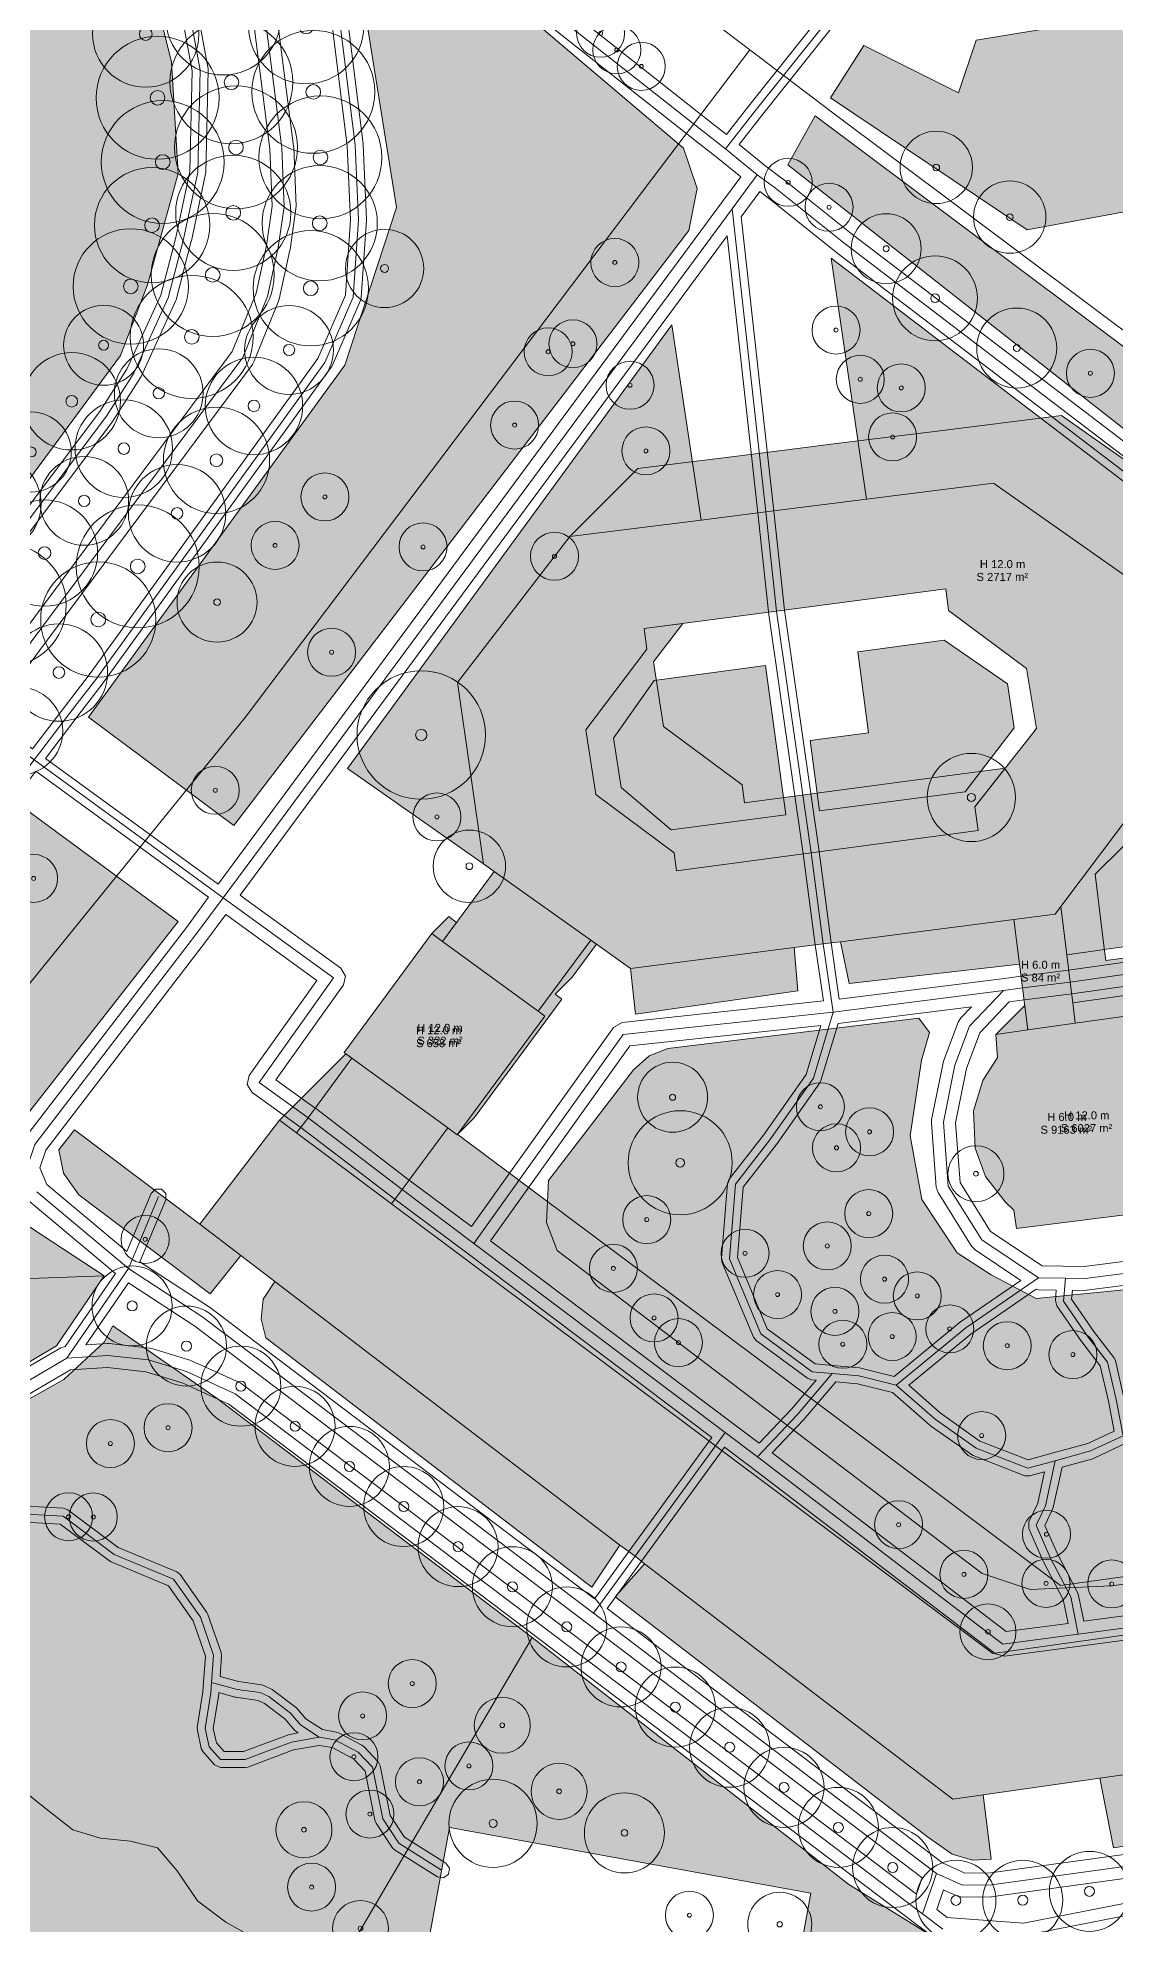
# Model space of a CAD drawing. Header units: metres. Extents: x -6 to 981, y -3 to 1020.
# Drawn here: x 585.6 to 720.2, y 386.9 to 622.7 of the extents above; entities that cross this region are included whole.
import ezdxf

# ---------------------------------------------------------------- set-up
doc = ezdxf.new("R2010")
doc.units = ezdxf.units.M
doc.header["$MEASUREMENT"] = 0
for name, color, linetype, lineweight, true_color in [('TPX_BUILDING_AREAS_TEXT', 7, 'CONTINUOUS', 0, 0x000000), ('TPX_BUILDING_HEIGHTS_TEXT', 7, 'CONTINUOUS', 0, 0x000000), ('TPX_BUILDINGS', 7, 'CONTINUOUS', 0, 0x000000), ('TPX_BUILDINGS_HATCH', 7, 'CONTINUOUS', 0, 0xf0f0f0), ('TPX_BUILDINGS_SHADOWS_HATCH', 7, 'CONTINUOUS', 0, 0x000000), ('TPX_BUILDINGS_SHADOWS_OUTLINES', 7, 'CONTINUOUS', 0, 0x000000), ('TPX_ROADS_AXES', 7, 'CONTINUOUS', 0, 0x323232), ('TPX_ROADS_CONTOURS', 7, 'CONTINUOUS', 0, 0x646464), ('TPX_VEGETATION_GREEN_SPACES', 7, 'CONTINUOUS', 0, 0x58ba48), ('TPX_VEGETATION_GREEN_SPACES_HATCH', 7, 'CONTINUOUS', 0, 0x58ba48), ('TPX_VEGETATION_TREES_INDIVIDUAL', 7, 'CONTINUOUS', 0, 0x136734), ('TPX_WATERWAYS', 7, 'CONTINUOUS', 0, 0x7aafdf), ('TPX_WATERWAYS_HATCH', 7, 'CONTINUOUS', 0, 0x7aafdf)]:
    doc.layers.add(name, color=color, linetype=linetype, lineweight=lineweight, true_color=true_color)
doc.styles.add('TPX_TEXTE', font='arial.ttf')

# ---------------------------------------------------------------- blocks, each defined once
blk = doc.blocks.new('TREETR004_CR044')
at = {"layer": 'TPX_VEGETATION_TREES_INDIVIDUAL'}
for radius in [4.37, 0.375]:
    blk.add_circle((0, 0, 0.04), radius, dxfattribs=at)
blk = doc.blocks.new('TREETR003_CR040')
at = {"layer": 'TPX_VEGETATION_TREES_INDIVIDUAL'}
for radius in [4, 0.333]:
    blk.add_circle((0, 0, 0.04), radius, dxfattribs=at)
blk = doc.blocks.new('TREETR009_CR077')
at = {"layer": 'TPX_VEGETATION_TREES_INDIVIDUAL'}
for radius in [7.68, 0.914]:
    blk.add_circle((0, 0, 0.04), radius, dxfattribs=at)
blk = doc.blocks.new('TREETR003_CR030')
at = {"layer": 'TPX_VEGETATION_TREES_INDIVIDUAL'}
for radius in [3, 0.25]:
    blk.add_circle((0, 0, 0.04), radius, dxfattribs=at)
blk = doc.blocks.new('TREETR003_CR035')
at = {"layer": 'TPX_VEGETATION_TREES_INDIVIDUAL'}
for radius in [3.5, 0.292]:
    blk.add_circle((0, 0, 0.04), radius, dxfattribs=at)
blk = doc.blocks.new('TREETR005_CR065')
at = {"layer": 'TPX_VEGETATION_TREES_INDIVIDUAL'}
for radius in [6.5, 0.542]:
    blk.add_circle((0, 0, 0.04), radius, dxfattribs=at)
blk = doc.blocks.new('TREETR005_CR049')
at = {"layer": 'TPX_VEGETATION_TREES_INDIVIDUAL'}
for radius in [4.89, 0.5]:
    blk.add_circle((0, 0, 0.04), radius, dxfattribs=at)
blk = doc.blocks.new('TREETR005_CR053')
at = {"layer": 'TPX_VEGETATION_TREES_INDIVIDUAL'}
for radius in [5.3, 0.542]:
    blk.add_circle((0, 0, 0.04), radius, dxfattribs=at)
blk = doc.blocks.new('TREETR007_CR061')
at = {"layer": 'TPX_VEGETATION_TREES_INDIVIDUAL'}
for radius in [6.09, 0.725]:
    blk.add_circle((0, 0, 0.04), radius, dxfattribs=at)
blk = doc.blocks.new('TREETR008_CR066')
at = {"layer": 'TPX_VEGETATION_TREES_INDIVIDUAL'}
for radius in [6.64, 0.792]:
    blk.add_circle((0, 0, 0.04), radius, dxfattribs=at)
blk = doc.blocks.new('TREETR009_CR072')
at = {"layer": 'TPX_VEGETATION_TREES_INDIVIDUAL'}
for radius in [7.2, 0.917]:
    blk.add_circle((0, 0, 0.04), radius, dxfattribs=at)
blk = doc.blocks.new('TREETR006_CR050')
at = {"layer": 'TPX_VEGETATION_TREES_INDIVIDUAL'}
for radius in [5, 0.625]:
    blk.add_circle((0, 0, 0.04), radius, dxfattribs=at)
blk = doc.blocks.new('TREETR005_CR055')
at = {"layer": 'TPX_VEGETATION_TREES_INDIVIDUAL'}
for radius in [5.51, 0.5]:
    blk.add_circle((0, 0, 0.04), radius, dxfattribs=at)
blk = doc.blocks.new('TREETR004_CR050')
at = {"layer": 'TPX_VEGETATION_TREES_INDIVIDUAL'}
for radius in [5, 0.417]:
    blk.add_circle((0, 0, 0.04), radius, dxfattribs=at)
blk = doc.blocks.new('TREETR007_CR056')
at = {"layer": 'TPX_VEGETATION_TREES_INDIVIDUAL'}
for radius in [5.55, 0.708]:
    blk.add_circle((0, 0, 0.04), radius, dxfattribs=at)
blk = doc.blocks.new('TREETR007_CR080')
at = {"layer": 'TPX_VEGETATION_TREES_INDIVIDUAL'}
for radius in [8.03, 0.708]:
    blk.add_circle((0, 0, 0.04), radius, dxfattribs=at)
blk = doc.blocks.new('TREETR004_CR045')
at = {"layer": 'TPX_VEGETATION_TREES_INDIVIDUAL'}
for radius in [4.52, 0.417]:
    blk.add_circle((0, 0, 0.04), radius, dxfattribs=at)

msp = doc.modelspace()

# ---------------------------------------------------------------- hatches: boundary and pattern name
at = {"layer": 'TPX_BUILDINGS_HATCH'}
h = msp.add_hatch(color=256, dxfattribs=at)
h.paths.add_polyline_path([(615.81, 487.43), (605.84, 474.41), (610.96, 470.5), (615.21, 467.26), (658.31, 434.33), (660.24, 432.92), (661.4, 431.98), (699.94, 402.56), (703.73, 403.1), (718.29, 405.19), (767.52, 412.25), (771.46, 412.81), (776.93, 413.6), (786.89, 426.41), (781.76, 461.1), (781.5, 462.9), (781.05, 465.92), (776.39, 497.46), (763.52, 506.26), (715.23, 499.53), (714.92, 502.06), (714.6, 504.68), (714.19, 508.09), (713.45, 514.11), (726.27, 531.16), (723.28, 554.17), (705.04, 567), (689.16, 565.01), (676.57, 563.42), (668.47, 562.41), (652.09, 560.35), (638.04, 542.09), (641.29, 519.44), (642.64, 518.49), (636.16, 509.75), (648.12, 501.04), (654.69, 509.91), (659.66, 506.37), (680.09, 508.98), (683.74, 509.44), (685.89, 509.72), (707.56, 512.48), (708.28, 506.89), (708.65, 503.94), (709.32, 498.7), (705.32, 498.14), (705.51, 495.24), (703.7, 492.38), (702.54, 488.6), (702.73, 483.93), (704.03, 480.36), (706.46, 477.22), (707.55, 476.16), (707.88, 473.9), (760.83, 480.54), (763.76, 460.58), (768.31, 429.63), (704.93, 420.78), (670.29, 446.71), (629.79, 476.97), (631.11, 478.74), (636.82, 486.45), (624.85, 495.17), (619.37, 487.71), (617.93, 485.84), (615.81, 487.43)])
h.paths.add_polyline_path([(654.06, 536.18), (661.71, 546.27), (661.37, 548.84), (677.9, 551.03), (699.05, 553.83), (699.41, 551.12), (709.14, 543.87), (710.4, 536.37), (702.7, 526.58), (703.1, 523.6), (682.24, 520.83), (665.42, 518.59), (665.12, 520.81), (655.31, 528.1), (654.06, 536.18)], flags=16)
h = msp.add_hatch(color=256, dxfattribs=at)
h.paths.add_polyline_path([(652.09, 560.35), (638.04, 542.09), (641.29, 519.44), (642.64, 518.49), (654.69, 509.91), (659.66, 506.37), (680.09, 508.98), (683.74, 509.44), (685.89, 509.72), (707.56, 512.48), (712.72, 513.14), (713.45, 514.11), (726.27, 531.16), (723.28, 554.17), (705.04, 567), (689.16, 565.01), (676.57, 563.42), (668.47, 562.41), (652.09, 560.35)])
h.paths.add_polyline_path([(654.06, 536.18), (661.71, 546.27), (661.37, 548.84), (677.9, 551.03), (699.05, 553.83), (699.41, 551.12), (709.14, 543.87), (710.4, 536.37), (702.7, 526.58), (703.1, 523.6), (682.24, 520.83), (665.42, 518.59), (665.12, 520.81), (655.31, 528.1), (654.06, 536.18)], flags=16)
for points in [[(619.37, 487.71), (617.93, 485.84), (629.79, 476.97), (631.11, 478.74), (636.82, 486.45), (638.01, 485.58), (648.94, 500.43), (648.12, 501.04), (654.69, 509.91), (642.64, 518.49), (636.16, 509.75), (634.82, 510.73), (623.89, 495.87), (624.85, 495.17), (619.37, 487.71)], [(712.72, 513.14), (707.56, 512.48), (708.28, 506.89), (708.65, 503.94), (709.32, 498.7), (715.23, 499.53), (714.92, 502.06), (714.6, 504.68), (714.19, 508.09), (713.45, 514.11), (712.72, 513.14)], [(634.82, 510.73), (623.89, 495.87), (624.85, 495.17), (636.82, 486.45), (638.01, 485.58), (648.94, 500.43), (648.12, 501.04), (636.16, 509.75), (634.82, 510.73)], [(615.81, 487.43), (605.84, 474.41), (610.96, 470.5), (615.21, 467.26), (658.31, 434.33), (660.24, 432.92), (661.4, 431.98), (699.94, 402.56), (703.73, 403.1), (718.29, 405.19), (767.52, 412.25), (771.46, 412.81), (776.93, 413.6), (786.89, 426.41), (781.76, 461.1), (781.5, 462.9), (781.05, 465.92), (776.39, 497.46), (763.52, 506.26), (715.23, 499.53), (709.32, 498.7), (705.32, 498.14), (705.51, 495.24), (703.7, 492.38), (702.54, 488.6), (702.73, 483.93), (704.03, 480.36), (706.46, 477.22), (707.55, 476.16), (707.88, 473.9), (760.83, 480.54), (763.76, 460.58), (768.31, 429.63), (704.93, 420.78), (670.29, 446.71), (629.79, 476.97), (617.93, 485.84), (615.81, 487.43)]]:
    msp.add_hatch(color=256, dxfattribs=at).paths.add_polyline_path(points)
at = {"layer": 'TPX_BUILDINGS_SHADOWS_HATCH'}
for points in [[(660.57, 568.84), (652.09, 560.35), (668.47, 562.41), (676.57, 563.42), (689.16, 565.01), (705.04, 567), (723.28, 554.17), (726.27, 531.16), (713.45, 514.11), (714.19, 508.09), (714.6, 504.68), (714.92, 502.06), (715.23, 499.53), (763.52, 506.26), (776.39, 497.46), (781.05, 465.92), (781.5, 462.9), (781.76, 461.1), (786.89, 426.41), (776.93, 413.6), (785.42, 422.09), (795.37, 434.9), (790.25, 469.58), (789.99, 471.38), (789.54, 474.4), (784.88, 505.95), (772, 514.75), (723.72, 508.01), (719.04, 507.36), (718.85, 508.92), (718.43, 512.33), (717.72, 518.14), (721.21, 521.63), (721.93, 522.6), (734.75, 539.64), (731.77, 562.66), (713.53, 575.48), (697.65, 573.49), (685.05, 571.91), (676.95, 570.9), (660.57, 568.84)], [(661.71, 546.27), (654.06, 536.18), (655.31, 528.1), (665.12, 520.81), (665.42, 518.59), (682.24, 520.83), (703.1, 523.6), (702.7, 526.58), (706.49, 531.41), (690.72, 529.31), (673.9, 527.08), (673.61, 529.3), (663.8, 536.59), (662.54, 544.67), (666.19, 549.47), (661.37, 548.84), (661.71, 546.27)], [(636.94, 512.85), (634.82, 510.73), (636.16, 509.75), (637.93, 512.13), (636.94, 512.85)], [(629.79, 476.97), (629.79, 476.97), (670.29, 446.71), (704.93, 420.78), (768.31, 429.63), (767.26, 436.78), (713.41, 429.26), (678.78, 455.2), (638.28, 485.45), (638.05, 485.62), (640.13, 487.7), (651.06, 502.55), (650.24, 503.16), (652.37, 505.28), (655.41, 509.39), (654.69, 509.91), (648.12, 501.04), (648.94, 500.43), (638.01, 485.58), (636.82, 486.45), (631.11, 478.74), (629.79, 476.97)], [(708.93, 501.75), (705.32, 498.14), (709.32, 498.7), (708.93, 501.75)], [(620.05, 491.68), (615.81, 487.43), (617.93, 485.84), (619.37, 487.71), (624.85, 495.17), (624.1, 495.72), (620.05, 491.68)]]:
    msp.add_hatch(color=256, dxfattribs=at).paths.add_polyline_path(points)
at = {"layer": 'TPX_VEGETATION_GREEN_SPACES_HATCH'}
for points in [[(413.76, 595.67), (398.06, 575.6), (420.86, 559.07), (432.81, 568.61), (441.94, 572), (451.04, 573.35), (460.28, 573), (466.42, 570.39), (472.53, 565.1), (478.11, 558.27), (481.35, 548.02), (481.24, 536.14), (478.83, 525.05), (470.96, 513.07), (518.01, 477.31), (595.93, 582.98), (599.29, 591.8), (603.12, 605.73), (602.31, 619.63), (596.77, 642), (447.57, 623.43), (410.28, 618.84), (413.76, 595.67)], [(623.98, 581.77), (591.94, 537.79), (610.08, 524.24), (666.95, 598.59), (667.97, 603.82), (666.27, 608.86), (641.18, 630.21), (624.75, 641.98), (625.81, 630.36), (630.4, 601.46), (623.98, 581.77)], [(688.82, 621.72), (684.67, 615.17), (709.23, 598.68), (774.43, 610.77), (805.45, 618.69), (778.34, 642.54), (771.84, 633.7), (702.84, 622.36), (700.63, 615.8), (688.82, 621.72)], [(682.75, 612.91), (679.33, 606.79), (754.92, 547.38), (775.72, 530.75), (783.31, 523.15), (788.87, 515.19), (791.6, 508.68), (792.91, 501.66), (794.76, 483.74), (795.89, 471.44), (798.58, 464.97), (818.12, 426.59), (821.68, 416.27), (822.99, 409.42), (823.21, 403.42), (822.67, 395.52), (822.57, 385.67), (823.15, 380.37), (827.66, 373.26), (833.64, 364.74), (850.14, 348.23), (872.93, 327.05), (876.46, 332.85), (857.26, 350.66), (841.98, 366.54), (834.66, 380.57), (831.09, 390.92), (832.03, 405.09), (835.3, 415.23), (836.11, 424.83), (836.58, 431.87), (833.83, 442.11), (822.07, 450.79), (810.34, 462.57), (803.98, 477.74), (801.11, 493.76), (798.39, 511.02), (795.36, 521.4), (793.77, 524.95), (790.15, 530.56), (780.1, 540.05), (682.75, 612.91)], [(770.52, 529.64), (684.74, 595.13), (689.16, 565.01), (705.04, 567), (723.28, 554.17), (726.27, 531.16), (713.45, 514.11), (714.19, 508.09), (766.88, 515.54), (768.64, 516.49), (770.25, 522.67), (771.46, 527.11), (770.52, 529.64)], [(664.81, 586.8), (624.28, 531.38), (641.29, 519.44), (638.04, 542.09), (652.09, 560.35), (668.47, 562.41), (664.81, 586.8)], [(689.4, 535.83), (682.12, 534.87), (683.28, 526.09), (701.49, 528.46), (707.6, 536.45), (706.76, 541.94), (698.84, 547.38), (688.05, 545.95), (689.4, 535.83)], [(662.6, 542.36), (657.52, 535.13), (658.49, 528.99), (664.73, 523.7), (679.06, 525.55), (676.52, 544.24), (662.6, 542.36)], [(432.06, 242.48), (418.14, 243), (422.61, 234.61), (423.56, 226.05), (426.46, 220.91), (434.87, 213.94), (440.7, 219.62), (452.78, 227.71), (449.55, 231.91), (461.83, 240.56), (457.47, 245.31), (467.37, 253.31), (461.34, 260.79), (469.94, 267.7), (469.78, 270.27), (469.47, 275.18), (471.27, 288.45), (475.64, 302.07), (480.57, 307.14), (495.25, 312.36), (508.03, 316.53), (517.48, 320.05), (533.32, 322.94), (540.33, 323.03), (540.33, 335.48), (541.13, 337.71), (544.12, 346), (547.01, 355.95), (547.86, 361.89), (547.96, 362.63), (543.17, 363.01), (536.13, 364.1), (531.46, 366.04), (526.68, 376.84), (520.67, 392.85), (520.29, 397.79), (521.92, 402.94), (540.5, 431.13), (561.05, 456.4), (548.55, 466.35), (593.9, 467.98), (579.45, 477.44), (579.02, 481.48), (603.15, 512.23), (584.02, 526.31), (490.7, 400.42), (442.3, 333.56), (448.2, 332.49), (453.92, 333.86), (457.32, 336.02), (467.07, 328.34), (462.97, 325.17), (457.84, 320.17), (454.57, 314.63), (453.69, 310.1), (454.47, 303.52), (457.29, 297.58), (461.13, 290.35), (462.42, 285.23), (462.8, 278.56), (461.4, 273), (459.01, 268.02), (456.51, 264.37), (452.02, 261.41), (446.64, 259.58), (441.26, 258.4), (437.45, 256.44), (434.86, 254.9), (433.27, 251.8), (432, 248.48), (432.08, 244.7), (432.06, 242.48)], [(707.56, 512.48), (685.89, 509.72), (686.98, 504.49), (708.28, 506.89), (707.56, 512.48)], [(767.6, 509.53), (714.92, 502.06), (715.23, 499.53), (763.52, 506.26), (776.39, 497.46), (781.05, 465.92), (786.26, 467.33), (789.38, 468.27), (790.96, 470), (789.29, 498.87), (787.96, 503.14), (786.24, 506.06), (780.63, 508.83), (776.36, 510.03), (767.6, 509.53)], [(680.09, 508.98), (659.66, 506.37), (660.3, 500.67), (680.56, 503.58), (680.09, 508.98)], [(649.39, 479.86), (649.14, 474.65), (650.48, 471.14), (703.61, 430.75), (709.62, 428.76), (719.74, 429.24), (740.19, 431.76), (755.79, 435.09), (759.12, 437.2), (759.74, 440.67), (756.05, 462.2), (752.8, 467.46), (748.53, 469.05), (723.02, 466.39), (710.35, 465.15), (704.74, 468.11), (700.49, 470.86), (696.07, 477.49), (694.59, 485.44), (696.04, 494.91), (697.04, 498.38), (695.7, 500.15), (664.33, 496.38), (662, 495.44), (660.03, 493.71), (649.39, 479.86)], [(590.18, 486.19), (588.23, 483.72), (588.79, 480.81), (590.71, 478.07), (607.13, 465.71), (610.96, 470.5), (605.84, 474.41), (590.18, 486.19)], [(561.05, 456.4), (540.5, 431.13), (587.92, 459.23), (593.9, 467.98), (548.55, 466.35), (561.05, 456.4)], [(613.74, 465.07), (613.52, 462.56), (614.08, 460.23), (654.84, 429.06), (658.31, 434.33), (615.21, 467.26), (613.74, 465.07)], [(588.84, 455.03), (547.18, 431.65), (567.38, 431.76), (569.2, 436.44), (573.79, 439.03), (576.86, 435.99), (577.07, 434.05), (571.19, 426.28), (565.56, 417.34), (563.54, 413.78), (563.83, 412.76), (565.5, 413.5), (567.95, 414.27), (570.71, 414.81), (572.77, 413.93), (575.52, 411.41), (578.85, 407.95), (582.07, 405.01), (586.47, 401.49), (589.96, 398.75), (593.44, 397.68), (597.18, 397.34), (600.55, 396.5), (603, 393.61), (605.55, 389.85), (609.08, 387.21), (612.7, 385.17), (617.87, 382.49), (622.74, 380.81), (647.38, 422.78), (607.99, 452.65), (594.95, 461.72), (593.9, 459.68), (588.84, 455.03)], [(661.4, 431.98), (657.75, 427.87), (696.77, 397.87), (699.86, 395.71), (702.39, 394.94), (704.72, 395.07), (703.73, 403.1), (699.94, 402.56), (661.4, 431.98)], [(647.38, 422.78), (622.74, 380.81), (626.86, 377.46), (629.73, 375.42), (632.21, 372.76), (637.03, 399.05), (682.19, 390.84), (679.72, 377.38), (696.85, 374.27), (698.02, 380.59), (707.48, 378.87), (709.28, 383.75), (697.35, 385.47), (686.94, 391.89), (647.38, 422.78)], [(767.52, 412.25), (718.29, 405.19), (720.01, 396.51), (767.95, 403.8), (767.52, 412.25)]]:
    msp.add_hatch(color=256, dxfattribs=at).paths.add_polyline_path(points)
at = {"layer": 'TPX_WATERWAYS_HATCH'}
h = msp.add_hatch(color=256, dxfattribs=at)
h.paths.add_polyline_path([(476.98, 181.88), (476.9, 175.7), (478.61, 168.25), (482.66, 163.7), (485.53, 158.51), (489.61, 153.94), (496.6, 147.86), (501.58, 144.81), (503.65, 143.44), (507.45, 140.93), (514.53, 136.84), (521.18, 133.19), (527.74, 128.65), (532.96, 124.07), (538.07, 120.9), (544.59, 117.83), (551.06, 116.56), (557.42, 117.01), (561.48, 118.89), (568.23, 125.91), (572, 130.4), (575.93, 134.18), (577.63, 137.89), (579.2, 141.29), (583.32, 147.62), (584.65, 151.22), (589.55, 156.25), (595.71, 158.77), (604.64, 159.81), (613.17, 157.74), (622.32, 155.25), (630.02, 155.18), (634.11, 157.12), (643.2, 158.23), (651.1, 161.69), (658.35, 168.51), (663.6, 174.65), (666.89, 183.74), (665.64, 189.44), (663.05, 198.93), (662.59, 204.19), (665.93, 210.35), (673.17, 217.09), (692.37, 234.46), (701.5, 247.98), (708.16, 257.03), (720.88, 267.15), (730.45, 272.32), (738.24, 272.84), (746.13, 274.49), (750.74, 276.86), (762.36, 280.88), (770.99, 287.5), (787.17, 304.92), (791.37, 310.73), (794.72, 316.64), (792.34, 322.17), (781.75, 324.24), (777.21, 327.36), (775.26, 331.53), (774.65, 335.78), (774.04, 340.03), (772.46, 343.49), (767.89, 346.07), (760.31, 349), (758.26, 347.6), (757.29, 344.12), (755.37, 340.28), (752.28, 338.65), (748.66, 338.87), (748.06, 335.6), (705.55, 343.35), (707.36, 353.16), (703.23, 353.91), (703.76, 356.85), (691.95, 359.01), (692.95, 364.46), (670.02, 368.63), (668.46, 360.1), (631.13, 366.88), (632.21, 372.76), (629.73, 375.42), (626.86, 377.46), (622.74, 380.81), (617.87, 382.49), (612.7, 385.17), (609.08, 387.21), (605.55, 389.85), (603, 393.61), (600.55, 396.5), (597.18, 397.34), (593.44, 397.68), (589.96, 398.75), (586.47, 401.49), (582.07, 405.01), (578.85, 407.95), (575.52, 411.41), (572.77, 413.93), (570.71, 414.81), (567.95, 414.27), (565.5, 413.5), (563.83, 412.76), (563.54, 413.78), (565.56, 417.34), (571.19, 426.28), (577.07, 434.05), (571.3, 434.01), (571.27, 428.05), (564.85, 428.18), (564.81, 417.76), (554.84, 417.75), (554.59, 427.95), (553.54, 427.96), (551.95, 427.99), (552.01, 409.52), (549.98, 406.24), (549.01, 403.32), (549.04, 397.46), (552.06, 383.96), (553.42, 372.62), (553.76, 362.46), (553.94, 346.64), (548.66, 346.57), (548.88, 339.56), (546.59, 339.49), (546.62, 335.45), (540.33, 335.48), (540.33, 323.03), (533.32, 322.94), (533.03, 317.15), (521.05, 312.19), (508.94, 303.01), (499.42, 292.95), (493.29, 285.42), (493.07, 280.26), (489.57, 276.43), (487.79, 271.19), (487.54, 263.01), (490.7, 258.77), (494.72, 253.82), (497.59, 246.48), (500.21, 239.39), (501.72, 235.6), (503.66, 231.63), (504.8, 225.24), (504.12, 221.29), (501.37, 217.28), (497.53, 212.52), (491.96, 206.27), (488.48, 201.62), (480.92, 191.21), (476.98, 181.88)])
h.paths.add_polyline_path([(518.21, 272.5), (518.66, 279), (520.6, 282.58), (526.64, 283.92), (534.85, 283.84), (540.47, 282.39), (544, 281.33), (548.34, 279.6), (551.45, 279.69), (556.52, 275.21), (560.02, 270.22), (559.29, 262), (559.08, 259.45), (556.86, 255.63), (555.1, 249.26), (553.22, 245.1), (548.36, 242.93), (538.93, 241.66), (535.17, 244.01), (531.15, 249.45), (527.11, 254.01), (522.47, 259.87), (521.02, 265.75), (518.21, 272.5)], flags=16)

# ---------------------------------------------------------------- linework, layer by layer
at = {"layer": 'TPX_BUILDINGS', "elevation": 0.04}
for points in [[(723.28, 554.17), (705.04, 567), (689.16, 565.01), (676.57, 563.42), (668.47, 562.41), (652.09, 560.35), (638.04, 542.09), (641.29, 519.44), (642.64, 518.49), (636.16, 509.75), (648.12, 501.04), (654.69, 509.91), (659.66, 506.37), (680.09, 508.98), (683.74, 509.44), (685.89, 509.72), (707.56, 512.48), (708.28, 506.89), (708.65, 503.94), (709.32, 498.7), (705.32, 498.14), (705.51, 495.24), (703.7, 492.38), (702.54, 488.6), (702.73, 483.93), (704.03, 480.36), (706.46, 477.22), (707.55, 476.16), (707.88, 473.9), (760.83, 480.54)], [(763.52, 506.26), (715.23, 499.53), (714.92, 502.06), (714.6, 504.68), (714.19, 508.09), (713.45, 514.11), (726.27, 531.16)], [(763.52, 506.26), (715.23, 499.53), (709.32, 498.7), (705.32, 498.14), (705.51, 495.24), (703.7, 492.38), (702.54, 488.6), (702.73, 483.93), (704.03, 480.36), (706.46, 477.22), (707.55, 476.16), (707.88, 473.9), (760.83, 480.54)], [(768.31, 429.63), (704.93, 420.78), (670.29, 446.71), (629.79, 476.97), (631.11, 478.74), (636.82, 486.45), (624.85, 495.17), (619.37, 487.71), (617.93, 485.84), (615.81, 487.43), (605.84, 474.41), (610.96, 470.5), (615.21, 467.26), (658.31, 434.33), (660.24, 432.92), (661.4, 431.98), (699.94, 402.56), (703.73, 403.1), (718.29, 405.19), (767.52, 412.25)], [(768.31, 429.63), (704.93, 420.78), (670.29, 446.71), (629.79, 476.97), (617.93, 485.84), (615.81, 487.43), (605.84, 474.41), (610.96, 470.5), (615.21, 467.26), (658.31, 434.33), (660.24, 432.92), (661.4, 431.98), (699.94, 402.56), (703.73, 403.1), (718.29, 405.19), (767.52, 412.25)]]:
    msp.add_lwpolyline(points, dxfattribs=at)
for points in [[(652.09, 560.35), (638.04, 542.09), (641.29, 519.44), (642.64, 518.49), (654.69, 509.91), (659.66, 506.37), (680.09, 508.98), (683.74, 509.44), (685.89, 509.72), (707.56, 512.48), (712.72, 513.14), (713.45, 514.11), (726.27, 531.16), (723.28, 554.17), (705.04, 567), (689.16, 565.01), (676.57, 563.42), (668.47, 562.41)], [(654.06, 536.18), (661.71, 546.27), (661.37, 548.84), (677.9, 551.03), (699.05, 553.83), (699.41, 551.12), (709.14, 543.87), (710.4, 536.37), (702.7, 526.58), (703.1, 523.6), (682.24, 520.83), (665.42, 518.59), (665.12, 520.81), (655.31, 528.1)], [(654.06, 536.18), (661.71, 546.27), (661.37, 548.84), (677.9, 551.03), (699.05, 553.83), (699.41, 551.12), (709.14, 543.87), (710.4, 536.37), (702.7, 526.58), (703.1, 523.6), (682.24, 520.83), (665.42, 518.59), (665.12, 520.81), (655.31, 528.1)], [(619.37, 487.71), (617.93, 485.84), (629.79, 476.97), (631.11, 478.74), (636.82, 486.45), (638.01, 485.58), (648.94, 500.43), (648.12, 501.04), (654.69, 509.91), (642.64, 518.49), (636.16, 509.75), (634.82, 510.73), (623.89, 495.87), (624.85, 495.17)], [(712.72, 513.14), (707.56, 512.48), (708.28, 506.89), (708.65, 503.94), (709.32, 498.7), (715.23, 499.53), (714.92, 502.06), (714.6, 504.68), (714.19, 508.09), (713.45, 514.11)], [(634.82, 510.73), (623.89, 495.87), (624.85, 495.17), (636.82, 486.45), (638.01, 485.58), (648.94, 500.43), (648.12, 501.04), (636.16, 509.75)]]:
    msp.add_lwpolyline(points, close=True, dxfattribs=at)
at = {"layer": 'TPX_BUILDINGS_SHADOWS_OUTLINES', "elevation": 0.04}
for points in [[(731.77, 562.66), (713.53, 575.48), (697.65, 573.49), (685.05, 571.91), (676.95, 570.9), (660.57, 568.84), (652.09, 560.35), (668.47, 562.41), (676.57, 563.42), (689.16, 565.01), (705.04, 567), (723.28, 554.17)], [(726.27, 531.16), (713.45, 514.11), (714.19, 508.09), (714.6, 504.68), (714.92, 502.06), (715.23, 499.53), (763.52, 506.26)], [(723.72, 508.01), (719.04, 507.36), (718.85, 508.92), (718.43, 512.33), (717.72, 518.14), (721.21, 521.63)]]:
    msp.add_lwpolyline(points, dxfattribs=at)
for points in [[(661.71, 546.27), (654.06, 536.18), (655.31, 528.1), (665.12, 520.81), (665.42, 518.59), (682.24, 520.83), (703.1, 523.6), (702.7, 526.58), (706.49, 531.41), (690.72, 529.31), (673.9, 527.08), (673.61, 529.3), (663.8, 536.59), (662.54, 544.67), (666.19, 549.47), (661.37, 548.84)], [(636.94, 512.85), (634.82, 510.73), (636.16, 509.75), (637.93, 512.13)], [(629.79, 476.97), (629.79, 476.97), (670.29, 446.71), (704.93, 420.78), (768.31, 429.63), (767.26, 436.78), (713.41, 429.26), (678.78, 455.2), (638.28, 485.45), (638.05, 485.62), (640.13, 487.7), (651.06, 502.55), (650.24, 503.16), (652.37, 505.28), (655.41, 509.39), (654.69, 509.91), (648.12, 501.04), (648.94, 500.43), (638.01, 485.58), (636.82, 486.45), (631.11, 478.74)], [(708.93, 501.75), (705.32, 498.14), (709.32, 498.7)], [(620.05, 491.68), (615.81, 487.43), (617.93, 485.84), (619.37, 487.71), (624.85, 495.17), (624.1, 495.72)]]:
    msp.add_lwpolyline(points, close=True, dxfattribs=at)
at = {"layer": 'TPX_ROADS_AXES', "elevation": 0.03}
for points in [[(604.73, 726.85), (606.79, 712.39), (611.45, 679.55), (613.51, 665.03), (614.81, 655.89), (620.66, 646.1), (625.27, 609.26), (625.65, 599.93), (625.01, 590.26), (621.44, 582.09), (592.83, 542.49), (590.22, 539.09), (585.14, 532.43), (581.74, 527.97), (546.15, 480.72), (539.35, 471.54), (516.92, 441.28), (492.71, 408.63), (443.8, 341.55), (442.71, 340.04), (357.51, 223.66), (344.49, 205.64)], [(324.28, 215.55), (475.95, 418.9), (514.93, 469.78), (516.97, 472.56), (519.58, 476.04), (594.17, 575.38), (597.58, 580.77), (601.9, 590.18), (603.8, 597.49), (605.57, 605.86), (605.89, 618.61), (600.83, 645.98), (600.17, 651.18), (604.81, 657.89), (603.12, 670.56), (601.32, 684.16), (597.76, 711.02), (596.55, 720.04)], [(231.76, 75.89), (256.8, 106.55), (263.95, 116.38), (277.32, 134.39), (285.12, 145.28), (303.18, 169.54), (315.3, 185.64), (319.69, 191.47), (332.65, 209.63), (485.39, 412.39), (524.62, 466.57), (577.79, 537.9), (611.21, 582.72), (614.3, 590.33), (615.63, 596.45), (616.36, 601.55), (616.07, 608.93), (611.17, 647.23)], [(671.52, 608.79), (675.25, 613.53), (684.13, 624.68), (688.8, 631.63)], [(830.07, 363.76), (823.92, 371.78), (820.27, 378.88), (820.21, 386.87), (820.15, 393.98), (820.37, 400.57), (820.36, 411.24), (819.23, 417.65), (816.8, 423.41), (794.37, 467.69), (791.74, 500.91), (789.09, 507.36), (786.04, 514.06), (782.51, 519.84), (778.1, 525.62), (774.18, 529.91), (772.1, 531.63), (686.31, 597.03), (677.77, 603.86), (675.5, 605.54), (671.52, 608.79), (668.85, 610.88), (647.72, 627.56)], [(675.5, 605.54), (672.37, 601.31), (613.53, 521.67), (608.75, 515.2), (605.36, 510.61), (585.24, 484.37), (584.22, 481.43)], [(684.98, 500.93), (683.74, 509.44), (682.24, 520.83), (677.9, 551.03), (676.57, 563.42), (672.37, 601.31)], [(608.75, 515.2), (585.14, 532.43), (577.79, 537.9)], [(765.28, 429.82), (715.62, 423.19), (706.19, 421.94), (675.51, 445.35), (671.5, 448.37), (640.1, 472.02), (631.11, 478.74), (619.37, 487.71), (613.24, 492.11), (622.55, 505.19), (610.71, 513.78), (608.75, 515.2)], [(640.1, 472.02), (658.76, 498.12), (684.98, 500.93), (706.26, 503.61), (708.65, 503.94), (714.6, 504.68), (751.38, 509.89), (768.97, 512.34), (781.54, 514.08), (786.04, 514.06)], [(706.26, 503.61), (702.01, 499.16), (700.18, 494.28), (698.77, 487.17), (699.37, 479.16), (703.55, 472.45), (710.65, 467.71), (714.01, 467.67), (716.46, 467.65), (758.54, 473.04)], [(684.98, 500.93), (682.51, 492.67), (677.07, 484.94), (672.77, 479.42), (672.01, 470.08)], [(585.49, 478.46), (596.93, 468.87), (606.1, 462.89), (611.82, 458.54), (655.05, 425.8), (657.91, 423.63), (697.89, 393.3), (701.13, 391.83), (704.77, 391.88), (760.91, 399.6)], [(600.67, 477.86), (596.93, 468.87), (589.23, 457.67)], [(672.01, 470.08), (675.94, 460.7), (682.38, 455.97), (684.87, 455.76), (688.18, 455.47), (692.87, 454.31), (697.74, 450.04), (702.85, 446.43), (709.31, 443.92), (712.74, 444.86), (717.15, 446.08), (721.21, 447.99), (724.56, 449.56), (730.86, 453.28), (738.03, 455.44), (745.66, 458.7), (747.63, 458.25), (749.68, 457.78), (756.57, 454.38), (761.68, 452.94)], [(692.87, 454.31), (701.57, 461.46), (710.65, 467.71)], [(714.01, 467.67), (713.75, 464.8)], [(713.75, 464.8), (716.84, 460.31), (719.27, 457.17), (720.35, 452.5), (721.21, 447.99)], [(698.7, 386.32), (696.15, 388.25), (610.24, 453.24), (604.16, 456), (599.41, 457.45), (594.34, 458.03), (589.23, 457.67), (570.79, 446.91)], [(684.87, 455.76), (680.53, 450.65), (675.51, 445.35)], [(671.5, 448.37), (670.29, 446.71), (660.24, 432.92), (655.05, 425.8)], [(712.74, 444.86), (711.5, 439.23), (710.36, 436.8)], [(636.06, 393.72), (630.71, 397.09), (628.7, 400.13), (627.41, 406.55), (625.64, 408.44), (622.7, 409.97), (620.77, 410.31), (617.28, 409.69), (614.39, 408.61), (611.49, 407.53), (608.41, 407.51), (607, 409.13), (606.5, 411.39), (607.22, 415.86), (607.31, 417.16), (607.55, 420.56), (605.91, 425.3), (602.57, 430.06), (595.14, 433.15), (588.75, 437.94), (580.96, 438.35)], [(710.36, 436.8), (712.11, 432.78), (714.67, 427.84), (715.62, 423.19)], [(620.77, 410.31), (618.42, 411.86), (617.17, 413.32), (614.46, 415.38), (613.4, 415.88), (610.49, 416.29), (607.31, 417.16)], [(697.89, 393.3), (696.15, 388.25)], [(740.71, 386.83), (735.33, 389.17), (728.64, 389.43), (708.86, 385.55)]]:
    msp.add_lwpolyline(points, dxfattribs=at)
at = {"layer": 'TPX_ROADS_CONTOURS', "elevation": 0.03}
for points in [[(392.9, 569.18), (400.37, 578.97), (413.06, 595.5), (413.26, 596.25), (409.13, 624.74), (417.07, 625.74), (446.71, 629.35), (449.65, 629.55), (449.85, 627.93), (450.42, 626.93), (451.52, 626.62), (600.11, 644.38), (604.89, 618.53), (604.57, 605.98), (602.83, 597.72), (600.96, 590.52), (596.7, 581.25), (593.35, 575.95), (518.78, 476.64), (516.78, 473.97), (465.38, 513.55), (423.7, 546.28), (423.68, 546.3)], [(518.36, 472.75), (520.38, 475.44), (594.97, 574.78), (595.02, 574.85), (598.43, 580.23), (598.49, 580.35), (602.81, 589.77), (602.87, 589.93), (604.77, 597.24), (604.78, 597.28), (606.55, 605.66), (606.57, 605.84), (606.89, 618.58), (606.87, 618.79), (602.1, 644.62), (609.87, 645.56), (614.57, 608.81), (614.86, 601.63), (614.16, 596.71), (612.86, 590.77), (609.9, 583.46), (576.59, 538.79), (524.04, 468.3), (522.24, 469.71)], [(579.59, 537.8), (612.42, 581.83), (612.6, 582.16), (615.69, 589.77), (615.77, 590.01), (617.1, 596.13), (617.12, 596.23), (617.85, 601.34), (617.86, 601.61), (617.57, 608.99), (617.56, 609.12), (612.89, 645.65), (616.53, 645.46), (619.82, 644.75), (624.27, 609.17), (624.65, 599.94), (624.03, 590.5), (620.57, 582.59), (592.03, 543.08), (589.42, 539.69), (584.94, 533.82)], [(586.55, 532.63), (591.01, 538.48), (593.64, 541.9), (622.25, 581.51), (622.36, 581.69), (625.93, 589.86), (626.01, 590.19), (626.65, 599.87), (626.65, 599.97), (626.27, 609.3), (626.26, 609.38), (621.95, 643.83), (625.56, 642.13), (633.66, 636.6), (646.8, 626.38), (667.92, 609.7), (670.59, 607.62), (673.45, 605.28), (671.17, 602.2), (608.13, 516.89)], [(673.49, 600.3), (675.81, 603.44), (676.85, 602.67), (685.37, 595.86), (685.4, 595.84), (771.16, 530.45), (773.14, 528.82), (776.95, 524.66), (781.27, 518.99), (783.36, 515.57), (781.55, 515.58), (781.33, 515.57), (768.77, 513.83), (751.18, 511.38), (714.41, 506.17), (708.47, 505.43), (706.07, 505.09), (685.75, 502.54), (684.73, 509.58), (683.23, 520.97), (678.9, 551.15), (677.56, 563.53)], [(610.86, 515.53), (671.74, 597.93), (675.57, 563.31), (676.91, 550.92), (676.91, 550.89), (681.25, 520.69), (682.75, 509.31), (683.77, 502.31), (658.6, 499.61), (657.54, 498.99), (639.77, 474.14), (632.01, 479.94), (620.28, 488.9), (620.25, 488.93), (615.33, 492.46), (623.78, 504.32), (624.04, 505.43), (623.44, 506.41), (611.59, 515)], [(540.73, 471.73), (546.95, 480.12), (582.54, 527.37), (585.34, 531.04), (606.94, 515.28), (604.16, 511.51), (584.05, 485.28), (583.83, 484.86), (582.8, 481.92), (582.84, 480.84), (584.11, 477.87), (584.53, 477.31), (595.3, 468.27), (589.02, 459.14), (588.47, 458.97), (570.31, 448.37), (562.38, 453.16), (551.1, 463.62), (551.04, 463.67)], [(585.83, 481.48), (586.58, 483.65), (606.55, 509.7), (609.07, 513.12), (609.83, 512.57), (620.47, 504.85), (612.02, 492.98), (611.76, 491.87), (612.36, 490.89), (618.48, 486.5), (630.2, 477.55), (639.2, 470.82), (669.82, 447.76), (669.48, 447.3), (659.43, 433.51), (655.14, 427.61), (612.72, 459.74), (607, 464.08), (606.92, 464.14), (598.36, 469.72), (601.59, 477.47), (601.59, 478.24), (601.05, 478.78), (600.29, 478.78), (599.75, 478.24), (596.73, 470.99), (586.73, 479.38)], [(673.02, 470.24), (673.74, 479.04), (677.86, 484.33), (677.89, 484.37), (683.32, 492.1), (683.46, 492.38), (685.59, 499.49), (702.26, 501.59), (700.93, 500.19), (700.61, 499.68), (698.78, 494.8), (698.71, 494.57), (697.29, 487.47), (697.27, 487.06), (697.87, 479.05), (698.09, 478.37), (702.27, 471.66), (702.71, 471.2), (708.42, 467.39), (701.01, 462.29), (700.94, 462.24), (692.62, 455.4), (688.42, 456.44), (688.27, 456.47), (684.96, 456.76), (682.74, 456.95), (676.75, 461.34)], [(642.17, 472.33), (659.59, 496.7), (683.43, 499.25), (681.59, 493.11), (676.27, 485.54), (671.98, 480.03), (671.77, 479.5), (671.01, 470.16), (671.09, 469.7), (675.02, 460.31), (675.35, 459.89), (681.78, 455.17), (682.29, 454.98), (682.85, 454.93), (679.79, 451.32), (675.74, 447.05), (672.41, 449.57)], [(714.78, 465.07), (714.88, 466.17), (716.45, 466.15), (716.65, 466.16), (757.28, 471.36), (758, 466.77), (754.25, 466.05), (753.77, 465.81), (750.15, 462.51), (750.09, 462.44), (747.28, 459.36), (745.88, 459.68), (745.27, 459.62), (737.69, 456.38), (730.57, 454.24), (730.35, 454.14), (724.09, 450.45), (721.95, 449.44), (721.33, 452.68), (721.32, 452.72), (720.25, 457.4), (720.06, 457.78), (717.65, 460.9)], [(591.59, 459.34), (596.91, 467.09), (605.23, 461.66), (610.91, 457.35), (654.15, 424.6), (657.01, 422.44), (696.12, 392.76), (695.4, 390.69), (611.14, 454.43), (610.86, 454.6), (604.79, 457.36), (604.6, 457.43), (599.85, 458.89), (599.58, 458.94), (594.51, 459.52), (594.24, 459.53)], [(694.42, 454.29), (702.18, 460.66), (710.36, 466.29), (710.64, 466.21), (712.87, 466.19), (712.76, 464.88), (712.93, 464.23), (716.02, 459.74), (716.05, 459.7), (718.35, 456.73), (719.37, 452.29), (720.08, 448.56), (716.81, 447.02), (712.48, 445.83), (709.37, 444.97), (703.32, 447.32), (698.36, 450.83)], [(711.45, 436.78), (712.4, 438.81), (712.48, 439.02), (713.59, 444.06), (717.42, 445.11), (717.58, 445.17), (721.64, 447.08), (724.99, 448.66), (725.07, 448.7), (731.26, 452.36), (738.32, 454.48), (738.42, 454.52), (745.75, 457.66), (747.4, 457.28), (749.34, 456.83), (756.13, 453.48), (756.3, 453.41), (760.26, 452.3), (763.56, 431.1), (716.32, 424.8), (715.65, 428.04), (715.56, 428.3), (713.01, 433.21)], [(677.34, 445.84), (681.26, 449.96), (681.3, 450), (685.3, 454.72), (688.02, 454.48), (692.39, 453.4), (697.08, 449.29), (697.16, 449.22), (702.27, 445.62), (702.48, 445.5), (708.95, 442.99), (709.58, 442.96), (711.41, 443.46), (710.55, 439.56), (709.45, 437.22), (709.44, 436.4), (711.19, 432.38), (711.22, 432.32), (713.72, 427.51), (714.33, 424.53), (706.61, 423.51)], [(607.52, 411.42), (608.2, 415.7), (608.22, 415.88), (610.22, 415.33), (610.34, 415.3), (613.11, 414.91), (613.94, 414.52), (616.48, 412.59), (617.66, 411.21), (617.87, 411.03), (618.13, 410.85), (617.1, 410.67), (616.93, 410.62), (611.31, 408.52), (608.86, 408.51), (607.92, 409.6)]]:
    msp.add_lwpolyline(points, close=True, dxfattribs=at)
for points in [[(683.32, 625.27), (674.46, 614.16), (671.66, 610.59), (669.78, 612.06), (648.65, 628.74)], [(773.01, 532.82), (687.23, 598.22), (678.7, 605.03), (678.66, 605.06), (676.43, 606.72), (673.22, 609.34), (676.03, 612.91), (684.91, 624.05)], [(758.35, 474.52), (716.37, 469.15), (711.11, 469.2), (704.65, 473.52), (700.84, 479.64), (700.28, 487.08), (701.63, 493.86), (703.31, 498.34), (706.99, 502.19), (708.85, 502.45), (714.81, 503.19), (751.59, 508.41)], [(572.95, 446.43), (589.68, 456.2), (594.31, 456.53), (599.1, 455.98), (603.63, 454.59), (609.46, 451.94), (695.24, 387.05), (697.8, 385.12)], [(760.7, 401.09), (704.65, 393.38), (701.44, 393.33), (698.66, 394.6), (658.82, 424.83), (656.73, 426.41), (661.05, 432.33), (671.1, 446.12), (671.42, 446.56), (674.6, 444.16), (705.28, 420.75), (706.39, 420.45), (715.82, 421.7), (765.47, 428.33)], [(581.09, 437.35), (588.39, 436.95), (594.54, 432.35), (594.75, 432.23), (601.91, 429.24), (605.01, 424.84), (606.54, 420.43), (606.31, 417.24), (606.22, 415.97), (605.52, 411.54), (605.53, 411.17), (606.02, 408.92), (606.25, 408.47), (607.66, 406.85), (608.42, 406.51), (611.5, 406.53), (611.84, 406.59), (617.54, 408.72), (620.77, 409.29), (622.37, 409.01), (625.03, 407.63), (626.49, 406.08), (627.72, 399.94), (627.87, 399.58), (629.88, 396.54), (630.18, 396.24), (635.53, 392.88), (636.28, 392.75), (636.91, 393.19), (637.03, 393.95), (636.59, 394.57), (631.43, 397.82), (629.64, 400.52), (628.39, 406.75), (628.14, 407.24), (626.37, 409.13), (626.1, 409.33), (623.16, 410.86), (622.87, 410.95), (621.15, 411.26), (619.09, 412.62), (617.93, 413.97), (617.77, 414.12), (615.06, 416.17), (614.89, 416.28), (613.83, 416.78), (613.54, 416.87), (610.69, 417.27), (608.36, 417.91), (608.55, 420.49), (608.49, 420.89), (606.85, 425.63), (606.73, 425.88), (603.38, 430.63), (602.95, 430.98), (595.64, 434.03), (589.35, 438.74), (588.8, 438.93), (581.02, 439.35)], [(728.35, 390.9), (708.77, 387.06), (699.25, 387.78), (697.92, 388.79), (698.77, 391.25), (700.51, 390.46), (701.15, 390.33), (704.79, 390.38), (704.97, 390.4), (761.11, 398.12)]]:
    msp.add_lwpolyline(points, dxfattribs=at)
at = {"layer": 'TPX_VEGETATION_GREEN_SPACES', "elevation": 0}
for points in [[(413.76, 595.67), (398.06, 575.6), (420.86, 559.07), (432.81, 568.61), (441.94, 572), (451.04, 573.35), (460.28, 573), (466.42, 570.39), (472.53, 565.1), (478.11, 558.27), (481.35, 548.02), (481.24, 536.14), (478.83, 525.05), (470.96, 513.07), (518.01, 477.31), (595.93, 582.98), (599.29, 591.8), (603.12, 605.73), (602.31, 619.63), (596.77, 642), (447.57, 623.43), (410.28, 618.84)], [(623.98, 581.77), (591.94, 537.79), (610.08, 524.24), (666.95, 598.59), (667.97, 603.82), (666.27, 608.86), (641.18, 630.21), (624.75, 641.98), (625.81, 630.36), (630.4, 601.46)], [(688.82, 621.72), (684.67, 615.17), (709.23, 598.68), (774.43, 610.77), (805.45, 618.69), (778.34, 642.54), (771.84, 633.7), (702.84, 622.36), (700.63, 615.8)], [(770.52, 529.64), (684.74, 595.13), (689.16, 565.01), (705.04, 567), (723.28, 554.17), (726.27, 531.16), (713.45, 514.11), (714.19, 508.09), (766.88, 515.54), (768.64, 516.49), (770.25, 522.67), (771.46, 527.11)], [(664.81, 586.8), (624.28, 531.38), (641.29, 519.44), (638.04, 542.09), (652.09, 560.35), (668.47, 562.41)], [(689.4, 535.83), (682.12, 534.87), (683.28, 526.09), (701.49, 528.46), (707.6, 536.45), (706.76, 541.94), (698.84, 547.38), (688.05, 545.95)], [(662.6, 542.36), (657.52, 535.13), (658.49, 528.99), (664.73, 523.7), (679.06, 525.55), (676.52, 544.24)], [(707.56, 512.48), (685.89, 509.72), (686.98, 504.49), (708.28, 506.89)], [(767.6, 509.53), (714.92, 502.06), (715.23, 499.53), (763.52, 506.26), (776.39, 497.46), (781.05, 465.92), (786.26, 467.33), (789.38, 468.27), (790.96, 470), (789.29, 498.87), (787.96, 503.14), (786.24, 506.06), (780.63, 508.83), (776.36, 510.03)], [(680.09, 508.98), (659.66, 506.37), (660.3, 500.67), (680.56, 503.58)], [(590.18, 486.19), (588.23, 483.72), (588.79, 480.81), (590.71, 478.07), (607.13, 465.71), (610.96, 470.5), (605.84, 474.41)], [(561.05, 456.4), (540.5, 431.13), (587.92, 459.23), (593.9, 467.98), (548.55, 466.35)], [(613.74, 465.07), (613.52, 462.56), (614.08, 460.23), (654.84, 429.06), (658.31, 434.33), (615.21, 467.26)], [(661.4, 431.98), (657.75, 427.87), (696.77, 397.87), (699.86, 395.71), (702.39, 394.94), (704.72, 395.07), (703.73, 403.1), (699.94, 402.56)], [(647.38, 422.78), (622.74, 380.81), (626.86, 377.46), (629.73, 375.42), (632.21, 372.76), (637.03, 399.05), (682.19, 390.84), (679.72, 377.38), (696.85, 374.27), (698.02, 380.59), (707.48, 378.87), (709.28, 383.75), (697.35, 385.47), (686.94, 391.89)], [(767.52, 412.25), (718.29, 405.19), (720.01, 396.51), (767.95, 403.8)]]:
    msp.add_lwpolyline(points, close=True, dxfattribs=at)
for points in [[(780.1, 540.05), (682.75, 612.91), (679.33, 606.79), (754.92, 547.38)], [(579.02, 481.48), (603.15, 512.23), (584.02, 526.31)], [(723.02, 466.39), (710.35, 465.15), (704.74, 468.11), (700.49, 470.86), (696.07, 477.49), (694.59, 485.44), (696.04, 494.91), (697.04, 498.38), (695.7, 500.15), (664.33, 496.38), (662, 495.44), (660.03, 493.71), (649.39, 479.86), (649.14, 474.65), (650.48, 471.14), (703.61, 430.75), (709.62, 428.76), (719.74, 429.24), (740.19, 431.76)], [(548.55, 466.35), (593.9, 467.98), (579.45, 477.44)], [(582.07, 405.01), (586.47, 401.49), (589.96, 398.75), (593.44, 397.68), (597.18, 397.34), (600.55, 396.5), (603, 393.61), (605.55, 389.85), (609.08, 387.21), (612.7, 385.17), (617.87, 382.49), (622.74, 380.81), (647.38, 422.78), (607.99, 452.65), (594.95, 461.72), (593.9, 459.68), (588.84, 455.03), (547.18, 431.65)]]:
    msp.add_lwpolyline(points, dxfattribs=at)
at = {"layer": 'TPX_WATERWAYS', "elevation": 0.01}
for points in [[(589.45, 685.72), (674.56, 621.18), (684.78, 613.42), (780.76, 541.58), (792.72, 530.79), (800.98, 518.27), (805.07, 485.38), (810.23, 471.29), (816.04, 461.65), (824.76, 452.94), (833.49, 447.73)], [(674.56, 621.18), (662.34, 605)], [(662.34, 605), (611.49, 537.73)], [(611.49, 537.73), (553.07, 465.68)], [(612.7, 385.17), (609.08, 387.21), (605.55, 389.85), (603, 393.61), (600.55, 396.5), (597.18, 397.34), (593.44, 397.68), (589.96, 398.75), (586.47, 401.49), (582.07, 405.01)]]:
    msp.add_lwpolyline(points, dxfattribs=at)

# ---------------------------------------------------------------- block references
at = {"layer": 'TPX_VEGETATION_TREES_INDIVIDUAL'}
for name, p in [('TREETR009_CR072', (608.75, 625.22, 0.04)), ('TREETR008_CR066', (599.08, 623.13, 0.04)), ('TREETR009_CR072', (619.13, 624.11, 0.04)), ('TREETR009_CR077', (609.79, 617.11, 0.04)), ('TREETR003_CR030', (655.92, 623.23, 0.04)), ('TREETR009_CR077', (600.56, 615.17, 0.04)), ('TREETR009_CR077', (620.02, 615.91, 0.04)), ('TREETR003_CR030', (657.95, 621.16, 0.04)), ('TREETR003_CR030', (661.01, 619.09, 0.04)), ('TREETR009_CR077', (610.36, 608.97, 0.04)), ('TREETR009_CR077', (620.91, 607.72, 0.04)), ('TREETR009_CR077', (601.2, 607.14, 0.04)), ('TREETR004_CR045', (697.87, 606.47, 0.04)), ('TREETR009_CR072', (599.87, 599.25, 0.04)), ('TREETR009_CR072', (610.02, 600.8, 0.04)), ('TREETR009_CR072', (620.82, 599.49, 0.04)), ('TREETR003_CR030', (679.36, 604.61, 0.04)), ('TREETR003_CR030', (684.47, 601.49, 0.04)), ('TREETR004_CR045', (707.05, 600.26, 0.04)), ('TREETR009_CR072', (597.21, 591.6, 0.04)), ('TREETR009_CR077', (607.45, 593.04, 0.04)), ('TREETR004_CR044', (691.61, 596.31, 0.04)), ('TREETR009_CR072', (619.7, 591.37, 0.04)), ('TREETR005_CR049', (628.93, 593.85, 0.04)), ('TREETR003_CR030', (657.7, 594.59, 0.04)), ('TREETR005_CR053', (697.71, 590.12, 0.04)), ('TREETR009_CR077', (604.83, 585.29, 0.04)), ('TREETR006_CR050', (593.82, 584.25, 0.04)), ('TREETR007_CR056', (616.99, 583.66, 0.04)), ('TREETR003_CR030', (652.46, 584.43, 0.04)), ('TREETR003_CR030', (685.35, 586.15, 0.04)), ('TREETR004_CR050', (707.92, 583.9, 0.04)), ('TREETR003_CR030', (649.37, 583.43, 0.04)), ('TREETR007_CR061', (589.83, 577.25, 0.04)), ('TREETR007_CR056', (600.71, 578.25, 0.04)), ('TREETR007_CR061', (612.6, 576.66, 0.04)), ('TREETR003_CR030', (688.37, 579.99, 0.04)), ('TREETR003_CR030', (717.13, 580.74, 0.04)), ('TREETR003_CR030', (659.6, 579.25, 0.04)), ('TREETR003_CR030', (693.49, 578.92, 0.04)), ('TREETR006_CR050', (584.77, 570.91, 0.04)), ('TREETR007_CR061', (596.34, 571.33, 0.04)), ('TREETR008_CR066', (607.92, 569.87, 0.04)), ('TREETR003_CR030', (645.18, 574.27, 0.04)), ('TREETR003_CR030', (692.41, 572.8, 0.04)), ('TREETR003_CR030', (661.58, 571.05, 0.04)), ('TREETR007_CR061', (579.91, 564.43, 0.04)), ('TREETR007_CR056', (591.39, 564.8, 0.04)), ('TREETR007_CR061', (603, 563.24, 0.04)), ('TREETR003_CR030', (621.47, 565.3, 0.04)), ('TREETR008_CR066', (586.43, 558.28, 0.04)), ('TREETR009_CR077', (598.08, 556.61, 0.04)), ('TREETR003_CR030', (615.25, 559.23, 0.04)), ('TREETR003_CR030', (633.73, 559.05, 0.04)), ('TREETR009_CR077', (581.47, 551.76, 0.04)), ('TREETR003_CR030', (650.16, 557.88, 0.04)), ('TREETR009_CR072', (593.15, 549.98, 0.04)), ('TREETR004_CR050', (607.99, 552.15, 0.04)), ('TREETR007_CR061', (588.23, 543.35, 0.04)), ('TREETR003_CR030', (622.31, 545.88, 0.04)), ('TREETR007_CR080', (633.51, 535.55, 0.04)), ('TREETR005_CR055', (583.19, 536.03, 0.04)), ('TREETR005_CR055', (702.25, 527.74, 0.04)), ('TREETR003_CR030', (607.77, 528.64, 0.04)), ('TREETR003_CR030', (635.47, 525.31, 0.04)), ('TREETR004_CR045', (639.52, 519.14, 0.04)), ('TREETR003_CR030', (585.07, 517.62, 0.04)), ('TREETR004_CR044', (664.92, 490.28, 0.04)), ('TREETR003_CR030', (683.39, 489.09, 0.04)), ('TREETR005_CR065', (665.87, 482.1, 0.04)), ('TREETR003_CR030', (689.53, 485.96, 0.04)), ('TREETR003_CR030', (685.4, 483.96, 0.04)), ('TREETR003_CR035', (702.83, 480.72, 0.04)), ('TREETR003_CR030', (689.43, 475.74, 0.04)), ('TREETR003_CR030', (661.69, 474.99, 0.04)), ('TREETR003_CR030', (599.01, 472.52, 0.04)), ('TREETR003_CR030', (684.25, 471.7, 0.04)), ('TREETR003_CR030', (657.52, 468.89, 0.04)), ('TREETR003_CR030', (673.97, 470.78, 0.04)), ('TREETR006_CR050', (597.38, 464.2, 0.04)), ('TREETR003_CR030', (691.4, 467.55, 0.04)), ('TREETR003_CR030', (678.03, 465.63, 0.04)), ('TREETR003_CR030', (695.49, 465.46, 0.04)), ('TREETR003_CR030', (662.6, 462.71, 0.04)), ('TREETR003_CR030', (685.2, 463.52, 0.04)), ('TREETR006_CR050', (604.17, 459.19, 0.04)), ('TREETR003_CR030', (665.65, 459.62, 0.04)), ('TREETR003_CR030', (686.19, 459.42, 0.04)), ('TREETR003_CR030', (692.36, 460.38, 0.04)), ('TREETR003_CR030', (699.56, 461.34, 0.04)), ('TREETR003_CR030', (706.73, 459.23, 0.04)), ('TREETR003_CR030', (714.94, 458.13, 0.04)), ('TREETR006_CR050', (610.96, 454.18, 0.04)), ('TREETR006_CR050', (617.74, 449.16, 0.04)), ('TREETR003_CR030', (601.87, 448.99, 0.04)), ('TREETR003_CR030', (703.54, 448.01, 0.04)), ('TREETR003_CR030', (594.66, 447.01, 0.04)), ('TREETR006_CR050', (624.53, 444.15, 0.04)), ('TREETR006_CR050', (631.32, 439.14, 0.04)), ('TREETR003_CR030', (589.44, 437.86, 0.04)), ('TREETR003_CR030', (592.52, 437.83, 0.04)), ('TREETR006_CR050', (638.11, 434.13, 0.04)), ('TREETR003_CR030', (693.16, 436.87, 0.04)), ('TREETR003_CR030', (711.64, 435.67, 0.04)), ('TREETR006_CR050', (644.9, 429.11, 0.04)), ('TREETR003_CR030', (701.32, 430.66, 0.04)), ('TREETR003_CR030', (711.58, 429.54, 0.04)), ('TREETR003_CR030', (719.8, 429.46, 0.04)), ('TREETR006_CR050', (651.69, 424.1, 0.04)), ('TREETR003_CR035', (704.33, 423.48, 0.04)), ('TREETR006_CR050', (658.48, 419.09, 0.04)), ('TREETR003_CR030', (632.38, 417.01, 0.04)), ('TREETR006_CR050', (665.26, 414.08, 0.04)), ('TREETR003_CR030', (626.18, 412.98, 0.04)), ('TREETR003_CR035', (643.63, 411.8, 0.04)), ('TREETR006_CR050', (672.05, 409.06, 0.04)), ('TREETR003_CR030', (625.1, 407.88, 0.04)), ('TREETR003_CR030', (639.47, 406.73, 0.04)), ('TREETR006_CR050', (678.84, 404.05, 0.04)), ('TREETR003_CR030', (633.29, 404.74, 0.04)), ('TREETR003_CR035', (650.74, 403.55, 0.04)), ('TREETR003_CR030', (627.09, 400.71, 0.04)), ('TREETR005_CR055', (642.48, 399.54, 0.04)), ('TREETR004_CR050', (658.9, 398.36, 0.04)), ('TREETR006_CR050', (685.63, 399.04, 0.04)), ('TREETR003_CR035', (618.85, 398.75, 0.04)), ('TREETR006_CR050', (692.42, 394.03, 0.04)), ('TREETR006_CR050', (717.01, 391.05, 0.04)), ('TREETR003_CR030', (619.81, 391.58, 0.04)), ('TREETR006_CR050', (700.33, 389.93, 0.04)), ('TREETR006_CR050', (708.68, 389.94, 0.04)), ('TREETR003_CR035', (625.92, 386.41, 0.04)), ('TREETR003_CR030', (667.02, 388.07, 0.04)), ('TREETR003_CR040', (678.31, 386.94, 0.04))]:
    msp.add_blockref(name, p, dxfattribs=at)

# ---------------------------------------------------------------- texts
at = {"layer": 'TPX_BUILDING_AREAS_TEXT', "style": 'TPX_TEXTE'}
for s, p in [('S 2717 m²', (702.9, 554.8, 0.05)), ('S 84 m²', (708.45, 504.74, 0.05)), ('S 658 m²', (632.85, 496.54, 0.05)), ('S 322 m²', (633.02, 496.85, 0.05)), ('S 9163 m²', (710.89, 485.72, 0.05)), ('S 6027 m²', (713.42, 485.92, 0.05))]:
    msp.add_text(s, height=1, dxfattribs=at).set_placement(p)
at = {"layer": 'TPX_BUILDING_HEIGHTS_TEXT', "style": 'TPX_TEXTE'}
for s, p in [('H 12.0 m', (703.32, 556.4, 0.05)), ('H 6.0 m', (708.45, 506.34, 0.05)), ('H 12.0 m', (632.85, 498.14, 0.05)), ('H 12.0 m', (633.02, 498.45, 0.05)), ('H 6.0 m', (711.74, 487.32, 0.05)), ('H 12.0 m', (713.84, 487.52, 0.05))]:
    msp.add_text(s, height=1, dxfattribs=at).set_placement(p)

doc.saveas('drawing.dxf')
